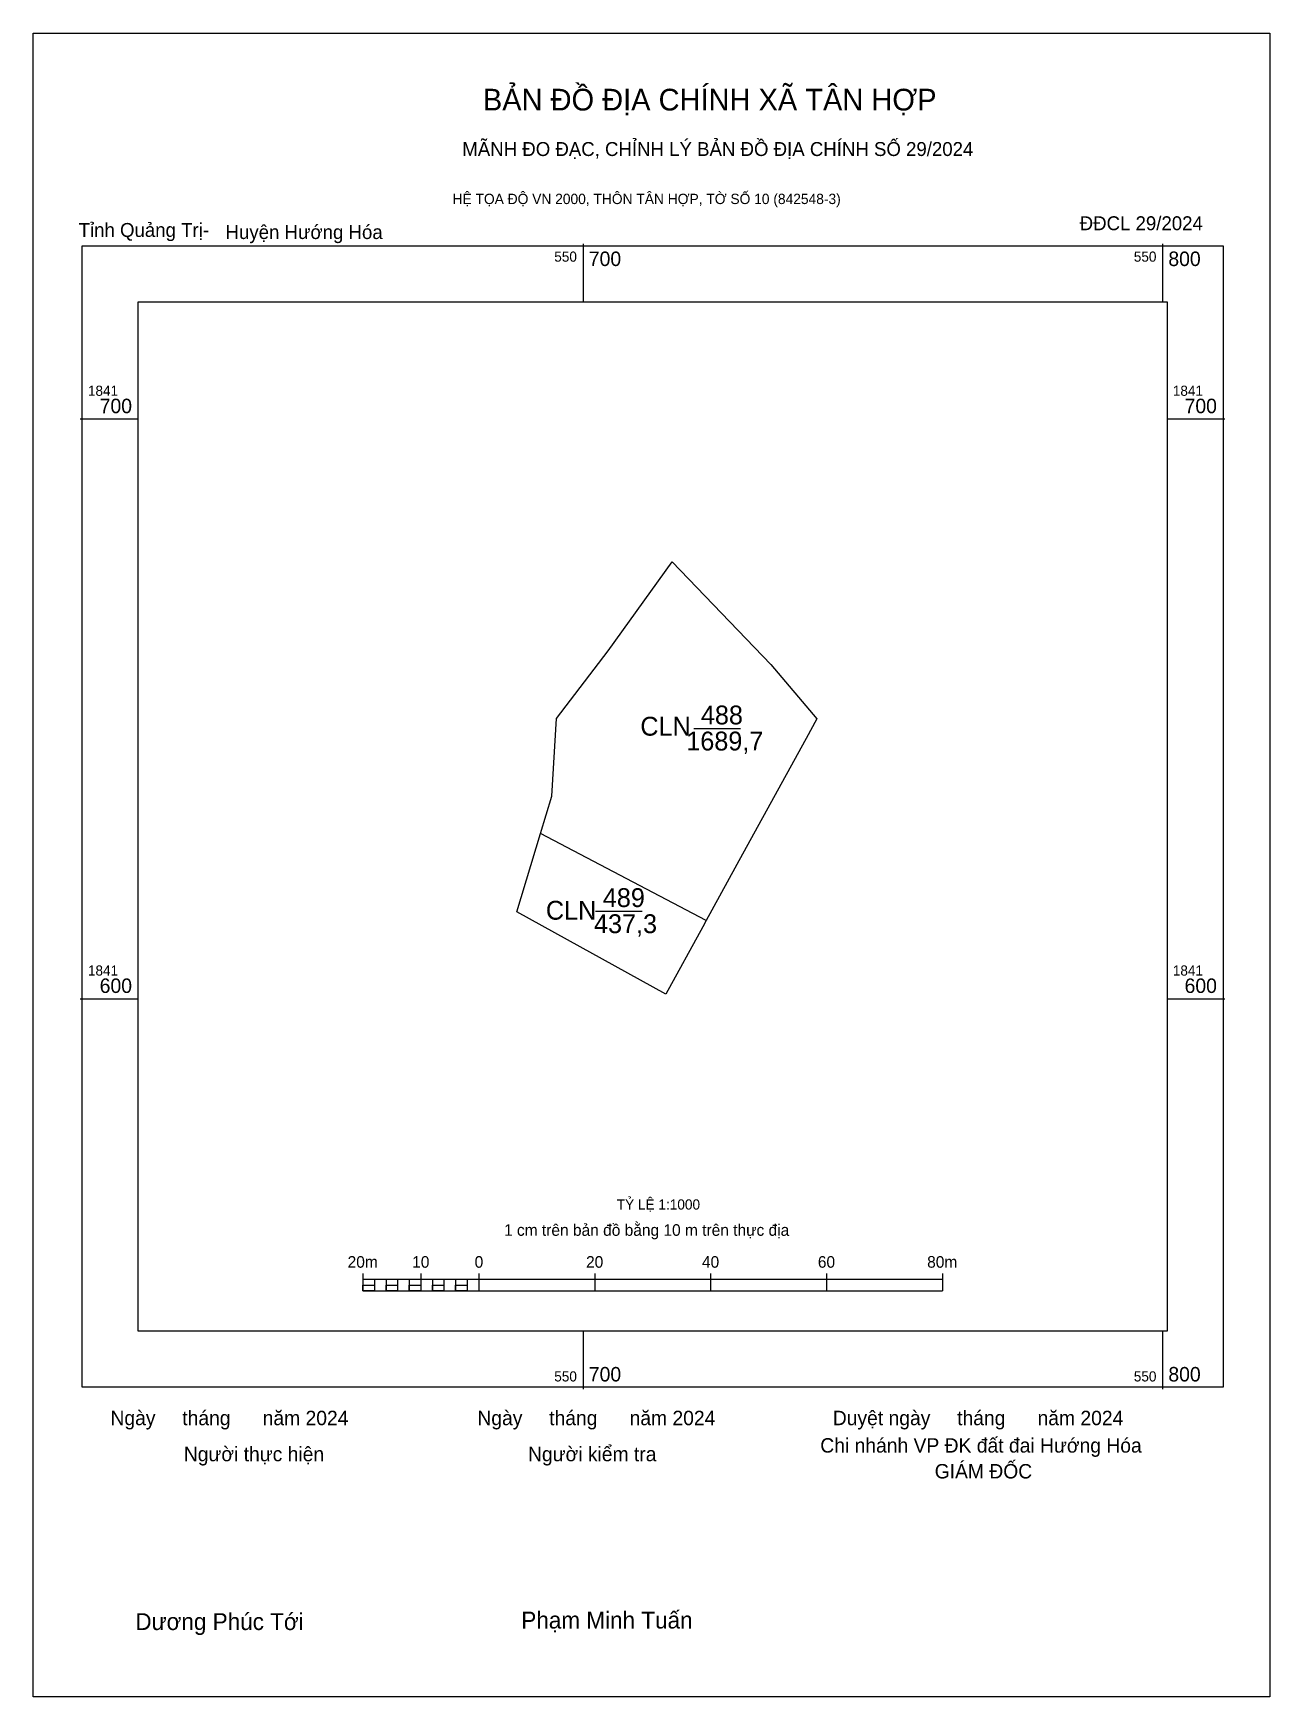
# Model space of a CAD drawing. Extents: x 550605 to 550818, y 1841480 to 1841767.
import ezdxf

# ---------------------------------------------------------------- set-up
doc = ezdxf.new("R2010")
doc.units = 0
for name, color, linetype in [('Level 10', 7, 'Continuous'), ('Level 13', 7, 'Continuous'), ('Level 15', 7, 'Continuous'), ('Level 6', 7, 'Continuous'), ('Level 62', 7, 'Continuous'), ('Level 63', 7, 'Continuous'), ('Level 9', 7, 'Continuous')]:
    doc.layers.add(name, color=color, linetype=linetype)

msp = doc.modelspace()

# ---------------------------------------------------------------- linework, layer by layer
at = {"layer": 'Level 10'}
msp.add_lwpolyline([(550692.67, 1841628.53), (550694.62, 1841634.97), (550695.4, 1841648.34), (550704.33, 1841660.02), (550715.39, 1841675.39), (550732.43, 1841657.67), (550740.35, 1841648.3), (550738.49, 1841644.91), (550727.54, 1841624.96), (550721.25, 1841613.49)], close=True, dxfattribs=at)
msp.add_lwpolyline([(550720.65, 1841612.4), (550714.28, 1841600.78), (550688.57, 1841614.98), (550692.67, 1841628.53)], dxfattribs=at)
at = {"layer": 'Level 13'}
for p, q in [((550719.11, 1841646.61), (550727.15, 1841646.61)), ((550702.16, 1841615.1), (550710.2, 1841615.1))]:
    msp.add_line(p, q, dxfattribs=at)
at = {"layer": 'Level 15'}
msp.add_lwpolyline([(550605.14, 1841766.53), (550818.49, 1841766.53), (550818.49, 1841479.61), (550605.14, 1841479.61)], close=True, dxfattribs=at)
at = {"layer": 'Level 62'}
msp.add_lwpolyline([(550623.25, 1841720.19), (550800.77, 1841720.19), (550800.77, 1841542.68), (550623.25, 1841542.68)], close=True, dxfattribs=at)
at = {"layer": 'Level 63'}
for p, q in [((550700, 1841730.19), (550700, 1841720.19)), ((550800, 1841730.19), (550800, 1841720.19)), ((550613.25, 1841700), (550623.25, 1841700)), ((550800.77, 1841700), (550810.77, 1841700)), ((550613.25, 1841600), (550623.25, 1841600)), ((550800.77, 1841600), (550810.77, 1841600)), ((550662.01, 1841552.61), (550662.01, 1841549.61)), ((550672.01, 1841552.61), (550672.01, 1841549.61)), ((550682.01, 1841552.61), (550682.01, 1841549.61)), ((550702.01, 1841552.61), (550702.01, 1841549.61)), ((550722.01, 1841552.61), (550722.01, 1841549.61)), ((550742.01, 1841552.61), (550742.01, 1841549.61)), ((550762.01, 1841552.61), (550762.01, 1841549.61)), ((550662.01, 1841551.61), (550762.01, 1841551.61)), ((550662.01, 1841549.61), (550762.01, 1841549.61)), ((550664.01, 1841551.61), (550664.01, 1841549.61)), ((550666.01, 1841551.61), (550666.01, 1841549.61)), ((550668.01, 1841551.61), (550668.01, 1841549.61)), ((550670.01, 1841551.61), (550670.01, 1841549.61)), ((550672.01, 1841551.61), (550672.01, 1841549.61)), ((550674.01, 1841551.61), (550674.01, 1841549.61)), ((550676.01, 1841551.61), (550676.01, 1841549.61)), ((550678.01, 1841551.61), (550678.01, 1841549.61)), ((550680.01, 1841551.61), (550680.01, 1841549.61)), ((550682.01, 1841551.61), (550682.01, 1841549.61)), ((550700, 1841542.68), (550700, 1841532.68)), ((550800, 1841542.68), (550800, 1841532.68))]:
    msp.add_line(p, q, dxfattribs=at)
for points in [[(550613.57, 1841729.88), (550810.45, 1841729.88), (550810.45, 1841532.99), (550613.57, 1841532.99)], [(550662.01, 1841550.61), (550664.01, 1841550.61), (550664.01, 1841549.61), (550662.01, 1841549.61)], [(550662.01, 1841550.61), (550664.01, 1841550.61), (550664.01, 1841549.61), (550662.01, 1841549.61)], [(550666.01, 1841550.61), (550668.01, 1841550.61), (550668.01, 1841549.61), (550666.01, 1841549.61)], [(550670.01, 1841550.61), (550672.01, 1841550.61), (550672.01, 1841549.61), (550670.01, 1841549.61)], [(550674.01, 1841550.61), (550676.01, 1841550.61), (550676.01, 1841549.61), (550674.01, 1841549.61)], [(550678.01, 1841550.61), (550680.01, 1841550.61), (550680.01, 1841549.61), (550678.01, 1841549.61)]]:
    msp.add_lwpolyline(points, close=True, dxfattribs=at)
at = {"layer": 'Level 9'}
msp.add_line((550721.25, 1841613.49), (550720.65, 1841612.4), dxfattribs=at)

# ---------------------------------------------------------------- texts
at = {"layer": 'Level 13'}
for s, p in [('488', (550720.34, 1841647.32)), ('CLN', (550709.89, 1841645.38)), ('1689,7', (550717.82, 1841642.83)), ('489', (550703.42, 1841615.82)), ('CLN', (550693.59, 1841613.64)), ('437,3', (550701.9, 1841611.32))]:
    msp.add_text(s, height=3.25, dxfattribs=at).set_placement(p)
at = {"layer": 'Level 6'}
msp.add_text('TỶ LỆ 1:1000', height=1.7579, dxfattribs=at).set_placement((550705.82, 1841563.64))
at = {"layer": 'Level 63'}
for s, height, p in [('BẢN ĐỒ ĐỊA CHÍNH XÃ TÂN HỢP', 3.7437, (550682.72, 1841753.21)), ('MÃNH ĐO ĐẠC, CHỈNH LÝ BẢN ĐỒ ĐỊA CHÍNH SỐ 29/2024', 2.4022, (550679.17, 1841745.36)), ('HỆ TỌA ĐỘ VN 2000, THÔN TÂN HỢP, TỜ SỐ 10 (842548-3)', 1.7782, (550677.49, 1841737.07)), ('550', 1.75, (550695.04, 1841727.13)), ('700', 2.5, (550701, 1841726.38)), ('550', 1.75, (550795.04, 1841727.13)), ('800', 2.5, (550801, 1841726.38)), ('1841', 1.75, (550614.57, 1841704)), ('1841', 1.75, (550801.77, 1841704)), ('700', 2.5, (550616.6, 1841701)), ('700', 2.5, (550803.8, 1841701)), ('1841', 1.75, (550614.57, 1841604)), ('1841', 1.75, (550801.77, 1841604)), ('600', 2.5, (550616.6, 1841601)), ('600', 2.5, (550803.8, 1841601)), ('1 cm trên bản đồ bằng 10 m trên thực địa', 2, (550686.37, 1841559.11)), ('20m', 2, (550659.38, 1841553.61)), ('10', 2, (550670.52, 1841553.61)), ('0', 2, (550681.3, 1841553.61)), ('20', 2, (550700.52, 1841553.61)), ('40', 2, (550720.52, 1841553.61)), ('60', 2, (550740.52, 1841553.61)), ('80m', 2, (550759.38, 1841553.61)), ('550', 1.75, (550695.04, 1841533.99)), ('700', 2.5, (550701, 1841533.99)), ('550', 1.75, (550795.04, 1841533.99)), ('800', 2.5, (550801, 1841533.99)), ('Ngày     tháng      năm 2024', 2.4883, (550618.46, 1841526.45)), ('Ngày     tháng      năm 2024', 2.4883, (550681.77, 1841526.45)), ('Duyệt ngày     tháng      năm 2024', 2.4883, (550743.1, 1841526.45)), ('Chi nhánh VP ĐK đất đai Hướng Hóa', 2.4883, (550740.94, 1841521.72)), ('Người thực hiện', 2.4883, (550631.12, 1841520.23)), ('Người kiểm tra', 2.4883, (550690.51, 1841520.23)), ('GIÁM ĐỐC', 2.488, (550760.68, 1841517.26)), ('Dương Phúc Tới', 2.9024, (550622.75, 1841491.12)), ('Phạm Minh Tuấn', 2.9024, (550689.35, 1841491.38))]:
    msp.add_text(s, height=height, dxfattribs=at).set_placement(p)
at = {"layer": 'Level 9'}
for s, p in [('Tỉnh Quảng Trị-', (550612.97, 1841731.4)), ('Huyện Hướng Hóa', (550638.32, 1841731.04)), ('ĐĐCL 29/2024', (550785.7, 1841732.56))]:
    msp.add_text(s, height=2.4022, dxfattribs=at).set_placement(p)

doc.saveas('drawing.dxf')
